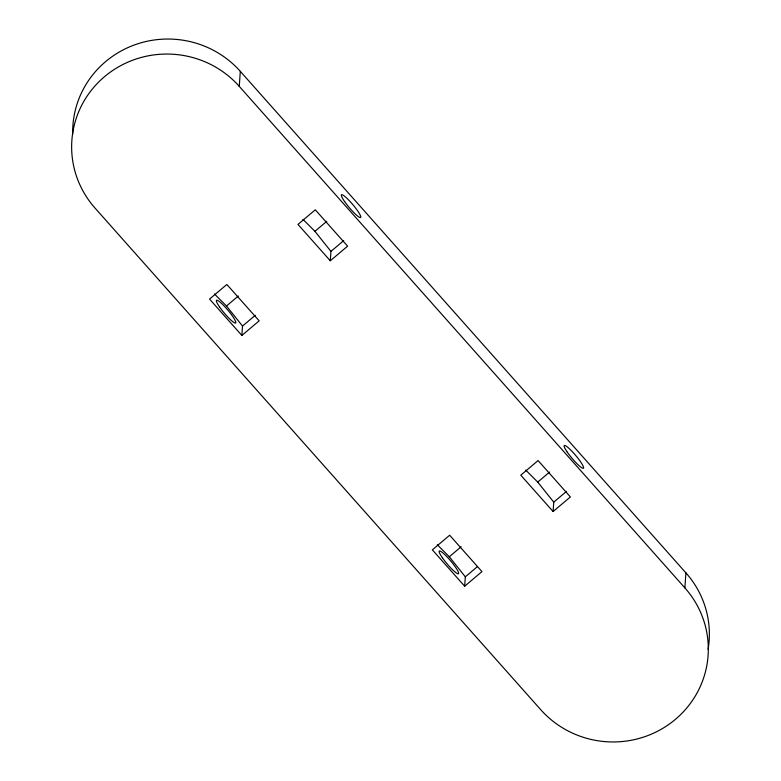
<?xml version="1.0" encoding="UTF-8"?>
<svg xmlns="http://www.w3.org/2000/svg" width="781" height="781" viewBox="0 0 781 781"><rect width="100%" height="100%" fill="white"/><g stroke="black" fill="none" stroke-linecap="round" stroke-linejoin="round"><path stroke-width="1.17" d="M239.269 86.359A95.536 93.164 4 0 0 104.488 76.694A95.536 93.164 4 0 0 95.077 208.127L540.686 709.646A95.536 93.164 4 0 0 675.458 719.321A95.536 93.164 4 0 0 684.878 587.888L239.259 86.359L240.314 71.354A95.536 93.164 4 0 0 133.678 45.22A95.536 93.164 4 0 0 72.711 134.166M241.856 335.449L209.552 299.084L226.851 284.479L259.165 320.835L241.856 335.449L242.52 326.067L226.49 306.006L214.492 293.998M330.295 260.776L297.981 224.411L315.29 209.796L347.594 246.161L330.295 260.776L330.949 251.384L314.928 231.332L302.93 219.315M464.666 586.219L432.352 549.853L449.661 535.239L481.965 571.604L464.666 586.219L465.32 576.827L449.3 556.775L437.301 544.757M553.094 511.535L520.79 475.18L538.089 460.565L570.394 496.931L553.094 511.535L553.749 502.154L537.728 482.092L525.73 470.084M684.869 587.898L685.923 572.883L240.314 71.354M226.49 306.006L238.332 296.009M314.928 231.332L326.761 221.335M242.52 326.067L255.27 315.299M330.949 251.384L343.699 240.626M449.3 556.775L461.132 546.778M537.728 482.092L549.57 472.095M465.32 576.827L477.162 566.83M553.749 502.154L566.498 491.386M685.923 572.873A95.536 93.164 4 0 1 708.084 649.314M344.616 201.576A14.859 2.323 49.8 0 0 360.617 217.489A14.859 2.323 49.8 0 0 347.945 199.282A14.859 2.323 49.8 0 0 344.616 201.576M567.318 452.199A14.859 2.323 49.8 0 0 583.397 468.278A14.859 2.323 49.8 0 0 570.872 450.168A14.859 2.323 49.8 0 0 567.318 452.199M442.358 557.722A14.859 2.323 49.8 0 0 458.437 573.791A14.859 2.323 49.8 0 0 445.912 555.691A14.859 2.323 49.8 0 0 442.358 557.722M219.559 306.953A14.859 2.323 49.8 0 0 235.628 323.031A14.859 2.323 49.8 0 0 223.112 304.932A14.859 2.323 49.8 0 0 219.559 306.953"/></g></svg>
